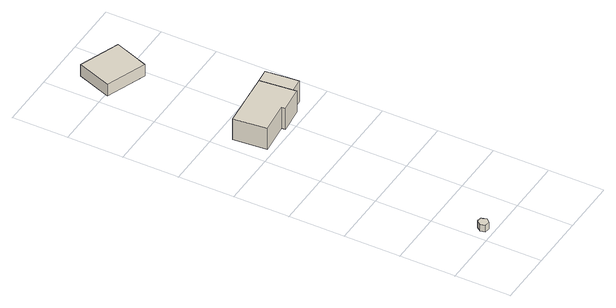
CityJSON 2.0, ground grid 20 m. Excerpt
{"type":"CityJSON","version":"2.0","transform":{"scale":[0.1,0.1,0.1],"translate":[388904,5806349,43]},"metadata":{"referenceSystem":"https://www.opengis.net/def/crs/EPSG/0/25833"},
"CityObjects":{
"building1":{"type":"Building","attributes":{"Gemeindeschluessel":"11000007","BezugspunktDach":"2200","function":"31001_3020","measuredHeight":2.76,"storeysAboveGround":1},"address":[{"country":"Germany","locality":"Berlin","thoroughfareNumber":"58 (5)","thoroughfareName":"Schichauweg"}],"geometry":[{"type":"Solid","lod":"1","boundaries":[[[[0,1,2,3,4,5]],[[6,7,8,9,10,11]],[[6,11,5,4]],[[7,6,4,3]],[[8,7,3,2]],[[9,8,2,1]],[[10,9,1,0]],[[11,10,0,5]]]]}]},
"building2":{"type":"Building","attributes":{"Gemeindeschluessel":"11000007","function":"31001_3024"},"address":[{"country":"Germany","locality":"Berlin","thoroughfareNumber":"58 (1)","thoroughfareName":"Schichauweg"}],"children":["building2-1","building2-2"]},
"building2-1":{"type":"BuildingPart","attributes":{"BezugspunktDach":"2200","measuredHeight":8.52,"storeysAboveGround":2},"parents":["building2"],"geometry":[{"type":"MultiSurface","lod":"1","boundaries":[[[12,13,14,15,16,17,18,19]],[[20,21,22,23,24,25,26,27]],[[20,27,19,18]],[[21,20,18,17]],[[28,16,17,16]],[[22,21,29,30,28]],[[23,22,16,15]],[[24,23,15,14]],[[25,24,14,13]],[[26,25,13,12]],[[27,26,12,19]],[[30,29,17,16,28]]]}]},
"building2-2":{"type":"BuildingPart","attributes":{"BezugspunktDach":"2200","measuredHeight":8.34,"storeysAboveGround":2},"parents":["building2"],"geometry":[{"type":"MultiSurface","lod":"1","boundaries":[[[16,31,32,33,17]],[[34,35,36,28,30]],[[34,30,17,33]],[[35,34,33,32]],[[36,35,32,31]],[[28,36,31,16]],[[30,28,37,16,17]]]}]},
"building3":{"type":"Building","attributes":{"Gemeindeschluessel":"11000007","BezugspunktDach":"2200","function":"31001_3024","measuredHeight":4.65,"storeysAboveGround":1},"address":[{"country":"Germany","locality":"Berlin","thoroughfareNumber":"58 (3)","thoroughfareName":"Schichauweg"}],"geometry":[{"type":"Solid","lod":"1","boundaries":[[[[38,39,40,41]],[[42,43,44,45]],[[42,45,41,40]],[[43,42,40,39]],[[44,43,39,38]],[[45,44,38,41]]]]}]}
},
"vertices":[
[13,11,53],[31,7,53],[44,22,53],[37,40,53],[21,43,53],[8,28,53],[21,43,26],[37,40,26],[44,22,26],[31,7,26],[13,11,26],[8,28,26],
[58,824,87],[171,836,87],[172,823,87],[265,833,87],[264,846,87],[252,964,87],[159,955,87],[46,943,87],[159,955,2],[252,964,2],[264,846,2],[265,833,2],[172,823,2],[171,836,2],[58,824,2],[46,943,2],[264,846,4],[252,964,45],[252,964,4],
[313,851,87],[309,893,87],[301,970,87],[301,970,4],[309,893,4],[313,851,4],[264,846,46],
[150,1319,82],[196,1441,82],[50,1495,82],[5,1373,82],[50,1495,36],[196,1441,36],[150,1319,36],[5,1373,36]
]}
